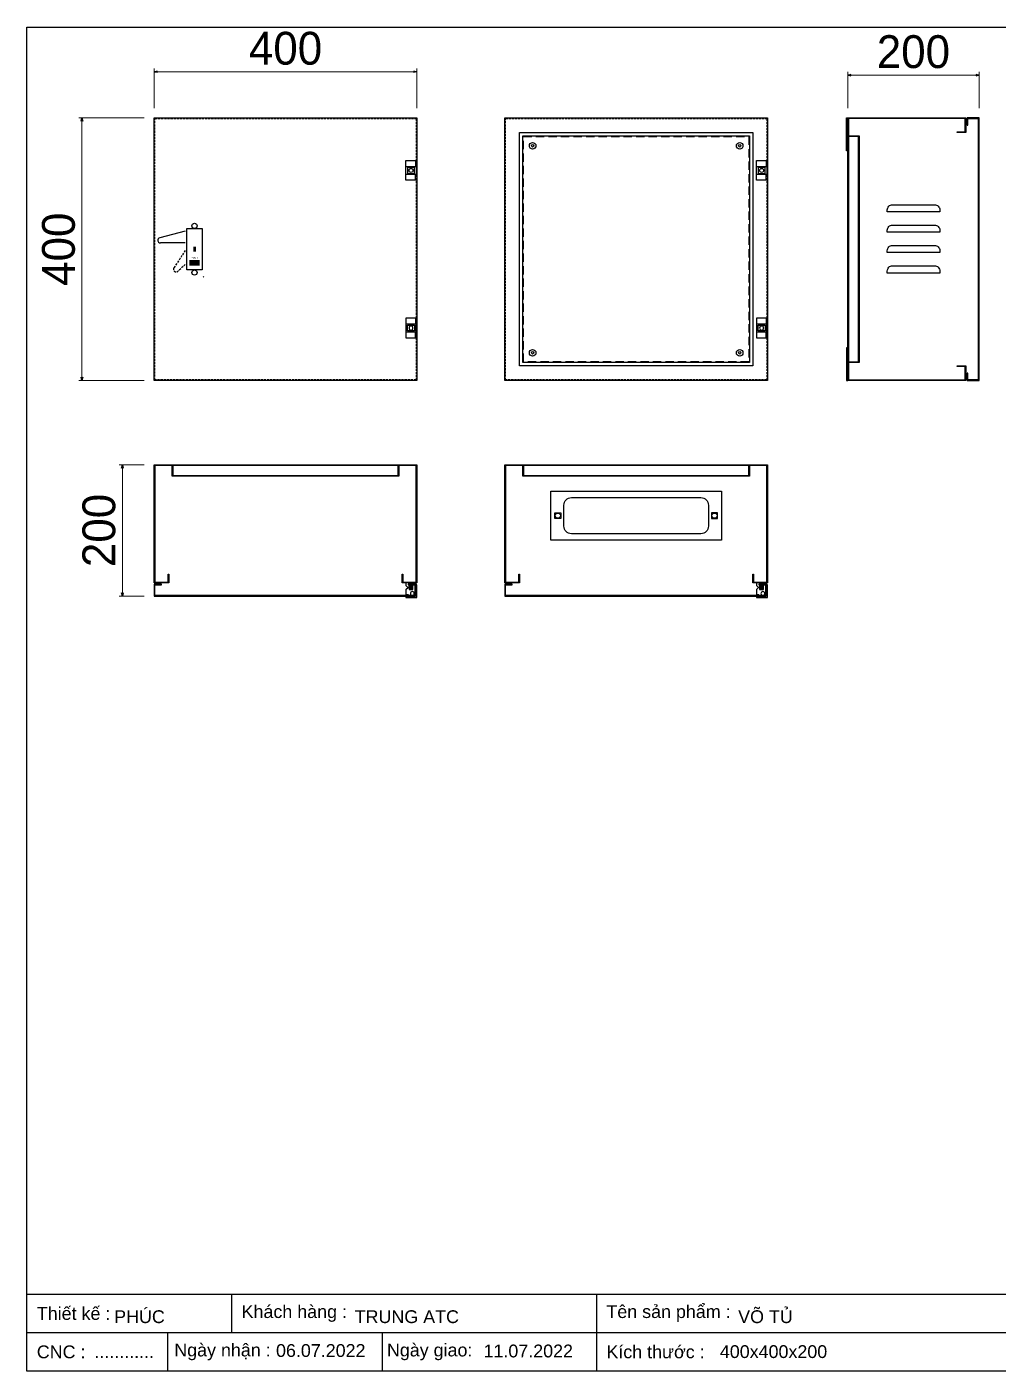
# Model space of a CAD drawing. Header units: millimetres. Extents: x 0 to 2894, y 0 to 2047.
# Drawn here: x 0 to 1479, y 0 to 2047 of the extents above; entities that cross this region are included whole.
import ezdxf

# ---------------------------------------------------------------- set-up
doc = ezdxf.new("R2010")
doc.units = ezdxf.units.MM
doc.linetypes.add('HIDDEN2', pattern=[4.7625, 3.175, -1.5875])
doc.linetypes.add('HIDDENX2', pattern=[19.05, 12.7, -6.35])
doc.styles.add('Arial', font='arial.ttf')
doc.dimstyles.new('CNC', dxfattribs={"dimtxt": 50, "dimasz": 5, "dimexe": 5, "dimexo": 15, "dimgap": 10, "dimtad": 1, "dimdec": 0, "dimtxsty": 'Standard', "dimblk": 'OPEN30', "dimcen": 10, "dimclrd": 5, "dimclre": 5, "dimclrt": 3, "dimazin": 3, "dimtfac": 1, "dimtdec": 0, "dimtmove": 0, "dimatfit": 3, "dimldrblk": 'ARCHTICK', "dimlwd": 9, "dimlwe": 9})

# ---------------------------------------------------------------- blocks, each defined once
blk = doc.blocks.new('HL003-2-2')
at = {"color": 1}
for p, q in [((15, 21), (15, 12)), ((15, -9), (15, 0)), ((16, 12), (17, 12)), ((16, 0), (17, 0))]:
    blk.add_line(p, q, dxfattribs=at)
blk.add_lwpolyline([(17, 0), (17, -9), (0, -9), (0, 21), (17, 21), (17, 12)], dxfattribs=at)
blk.add_lwpolyline([(0, 12), (16, 12), (16, 0), (0, 0)], close=True, dxfattribs=at)
blk.add_circle((8, 6), 3, dxfattribs=at)
blk = doc.blocks.new('*D1')
at = {"color": 5, "lineweight": 9, "ltscale": 3, "transparency": 16777216}
for p, q in [((178.8, 1908.2), (78.9, 1908.2)), ((83.9, 1903.2), (83.9, 1513.2)), ((178.8, 1508.2), (78.9, 1508.2))]:
    blk.add_line(p, q, dxfattribs=at)
at = {"color": 0, "linetype": 'ByBlock', "lineweight": -2}
for p, q in [((82.6, 1903.2), (83.9, 1908.2)), ((83.9, 1908.2), (85.3, 1903.2)), ((83.9, 1908.2), (83.9, 1903.2)), ((83.9, 1508.2), (82.6, 1513.2)), ((85.3, 1513.2), (83.9, 1508.2)), ((83.9, 1508.2), (83.9, 1513.2))]:
    blk.add_line(p, q, dxfattribs=at)
at = {"layer": 'Defpoints', "color": 0, "ltscale": 3, "transparency": 16777216}
for p in [(193.8, 1908.2), (83.9, 1508.2), (193.8, 1508.2)]:
    blk.add_point(p, dxfattribs=at)
at = {"color": 3, "ltscale": 3, "transparency": 16777216, "insert": (48.4, 1708.2), "char_height": 50, "attachment_point": 5, "rotation": 90}
blk.add_mtext('400', dxfattribs=at)
blk = doc.blocks.new('_ArchTick')
at = {"color": 0, "const_width": 0.15}
blk.add_lwpolyline([(-0.5, -0.5), (0.5, 0.5)], dxfattribs=at)
blk = doc.blocks.new('_Open30')
at = {"color": 0, "linetype": 'ByBlock', "lineweight": -2}
for p, q in [((-1, 0.27), (0, 0)), ((0, 0), (-1, -0.27)), ((0, 0), (-1, 0))]:
    blk.add_line(p, q, dxfattribs=at)
blk = doc.blocks.new('HL003-2-3')
h = blk.add_hatch()
h.set_pattern_fill('ANSI31', color=2, scale=0.5, style=0)
h.set_pattern_definition([(45, (8435.407, 86016.9664), (-1.122532015, 1.122532015), [])])
h.paths.add_polyline_path([(11, 10), (5, 10), (5, 0), (11, 0)])
at = {"color": 1}
for p, q in [((0, 22), (17, 22)), ((0, 20), (0, 22)), ((17, 22), (17, 3)), ((0, 20), (15, 20)), ((4, 18), (0, 18)), ((0, 10), (0, 18)), ((0, 10), (8, 3)), ((0, 4), (3.4, 7)), ((0, 0), (0, 4)), ((16, 0), (0, 0)), ((4, 20), (4, 18)), ((17, 3), (8, 3)), ((15, 20), (15, 3)), ((16, 3), (16, 0))]:
    blk.add_line(p, q, dxfattribs=at)
at = {"color": 2}
blk.add_lwpolyline([(5, 10), (11, 10), (11, 0), (5, 0)], close=True, dxfattribs=at)
at = {"color": 1}
blk.add_circle((10, 16), 3, dxfattribs=at)
blk.add_circle((10, 16), 3, dxfattribs=at)
blk = doc.blocks.new('*D2')
at = {"color": 5, "lineweight": 9, "ltscale": 3, "transparency": 16777216}
for p, q in [((178.8, 1380), (140.4, 1380)), ((145.4, 1375), (145.4, 1185)), ((178.8, 1180), (140.4, 1180))]:
    blk.add_line(p, q, dxfattribs=at)
at = {"color": 0, "linetype": 'ByBlock', "lineweight": -2}
for p, q in [((144.1, 1375), (145.4, 1380)), ((145.4, 1380), (146.7, 1375)), ((145.4, 1380), (145.4, 1375)), ((145.4, 1180), (144.1, 1185)), ((146.7, 1185), (145.4, 1180)), ((145.4, 1180), (145.4, 1185))]:
    blk.add_line(p, q, dxfattribs=at)
at = {"layer": 'Defpoints', "color": 0, "ltscale": 3, "transparency": 16777216}
for p in [(193.8, 1380), (145.4, 1180), (193.8, 1180)]:
    blk.add_point(p, dxfattribs=at)
at = {"color": 3, "ltscale": 3, "transparency": 16777216, "insert": (109.9, 1280), "char_height": 50, "attachment_point": 5, "rotation": 90}
blk.add_mtext('200', dxfattribs=at)
blk = doc.blocks.new('*D26')
at = {"color": 5, "lineweight": 9, "ltscale": 3, "transparency": 16777216}
for p, q in [((193.8, 1923.2), (193.8, 1983.4)), ((198.8, 1978.4), (588.8, 1978.4)), ((593.8, 1923.2), (593.8, 1983.4))]:
    blk.add_line(p, q, dxfattribs=at)
at = {"color": 0, "linetype": 'ByBlock', "lineweight": -2}
for p, q in [((193.8, 1978.4), (198.8, 1979.7)), ((198.8, 1977.1), (193.8, 1978.4)), ((193.8, 1978.4), (198.8, 1978.4)), ((588.8, 1979.7), (593.8, 1978.4)), ((593.8, 1978.4), (588.8, 1977.1)), ((593.8, 1978.4), (588.8, 1978.4))]:
    blk.add_line(p, q, dxfattribs=at)
at = {"layer": 'Defpoints', "color": 0, "ltscale": 3, "transparency": 16777216}
for p in [(593.8, 1978.4), (193.8, 1908.2), (593.8, 1908.2)]:
    blk.add_point(p, dxfattribs=at)
at = {"color": 3, "ltscale": 3, "transparency": 16777216, "insert": (393.8, 2013.9), "char_height": 50, "attachment_point": 5}
blk.add_mtext('400', dxfattribs=at)
blk = doc.blocks.new('*D27')
at = {"color": 5, "lineweight": 9, "ltscale": 3, "transparency": 16777216}
for p, q in [((1249.7, 1923.2), (1249.7, 1978.2)), ((1254.7, 1973.2), (1444.7, 1973.2)), ((1449.7, 1923.2), (1449.7, 1978.2))]:
    blk.add_line(p, q, dxfattribs=at)
at = {"color": 0, "linetype": 'ByBlock', "lineweight": -2}
for p, q in [((1249.7, 1973.2), (1254.7, 1974.5)), ((1254.7, 1971.9), (1249.7, 1973.2)), ((1249.7, 1973.2), (1254.7, 1973.2)), ((1444.7, 1974.5), (1449.7, 1973.2)), ((1449.7, 1973.2), (1444.7, 1971.9)), ((1449.7, 1973.2), (1444.7, 1973.2))]:
    blk.add_line(p, q, dxfattribs=at)
at = {"layer": 'Defpoints', "color": 0, "ltscale": 3, "transparency": 16777216}
for p in [(1449.7, 1973.2), (1249.7, 1908.2), (1449.7, 1908.2)]:
    blk.add_point(p, dxfattribs=at)
at = {"color": 3, "ltscale": 3, "transparency": 16777216, "insert": (1349.7, 2008.7), "char_height": 50, "attachment_point": 5}
blk.add_mtext('200', dxfattribs=at)
blk = doc.blocks.new('khoado')
at = {"color": 1}
for p, q in [((0, 70), (-39, 59.9)), ((0, 52), (-38, 52))]:
    blk.add_line(p, q, dxfattribs=at)
at = {"color": 1, "lineweight": -3}
for p, q in [((13, 45.9), (13, 39.1)), ((15, 45.9), (15, 39.1)), ((6.5, 25.4), (21.5, 25.4)), ((6.5, 23.7), (21.5, 23.7)), ((6.5, 22), (21.5, 22)), ((6.5, 20.3), (21.5, 20.3)), ((6.5, 18.6), (21.5, 18.6)), ((27, 1), (28, 0))]:
    blk.add_line(p, q, dxfattribs=at)
at = {"color": 1, "linetype": 'HIDDEN2'}
for p, q in [((0, 40.7), (-17.3, 14.2)), ((0, 19.3), (-11.3, 9))]:
    blk.add_line(p, q, dxfattribs=at)
at = {"color": 1}
blk.add_arc((-38, 56), 4, 104.5563, 270, dxfattribs=at)
at = {"color": 1, "linetype": 'HIDDEN2'}
blk.add_arc((-14, 12), 4, 146.7823, 312.226, dxfattribs=at)
at = {"color": 1, "lineweight": -3, "insert": (14, 29.6), "char_height": 2.5, "width": 15, "attachment_point": 5}
blk.add_mtext('{\\f.VnArial|b0|i0|c0|p34;PUSH}', dxfattribs=at)
blk = doc.blocks.new('KHUNG CHUẨN')
at = {"color": 7}
for p, q in [((19889.2, -28535.2), (16919.2, -28535.2)), ((17239.2, -28535.2), (17239.2, -28595.2)), ((17809.2, -28535.2), (17809.2, -28655.2)), ((18599.2, -28535.2), (18599.2, -28655.2)), ((18939.2, -28535.2), (18939.2, -28655.2)), ((19779.2, -28535.2), (19779.2, -28655.2)), ((19047.6, -28560.2), (19047.6, -28630.2)), ((18939.2, -28595.2), (16919.2, -28595.2)), ((17139.2, -28595.2), (17139.2, -28655.2)), ((17474.2, -28595.2), (17474.2, -28655.2))]:
    blk.add_line(p, q, dxfattribs=at)
blk.add_lwpolyline([(16919.2, -26555.2), (19889.2, -26555.2), (19889.2, -28655.2), (16919.2, -28655.2)], close=True, dxfattribs=at)
at = {"color": 2, "char_height": 20, "style": 'Arial'}
for s, insert, width, attachment_point in [('  Thiết kế :', (16919.2, -28565.2), 917.634, 4), ('  Khách hàng :', (17239.2, -28565.2), 917.634, 4), ('  Tên sản phẩm :', (17809.2, -28565.2), 917.634, 4), ('  Số lượng :', (18599.2, -28565.2), 917.634, 4), ('cái', (18897.9, -28565.2), 63.517, 4), ('Thông\\Ptin :', (18993.4, -28595.2), 108.311, 5), ('Tờ', (19834.2, -28565.2), 110, 5), ('  CNC :', (16919.2, -28625.2), 917.634, 4), ('  Ngày nhận :', (17134, -28625.2), 556.651, 4), ('  Ngày giao:', (17466.3, -28625.2), 556.651, 4), ('  Kích thước :', (17809.2, -28625.2), 917.634, 4), ('mm', (18548.6, -28625.2), 73.831, 4), ('  Loại tôn :', (18599.2, -28625.2), 917.634, 4), ('mm', (18889.2, -28625.2), 917.634, 4)]:
    blk.add_mtext(s, dxfattribs=dict(at, insert=insert, width=width, attachment_point=attachment_point))
at = {"color": 3, "style": 'Arial'}
for tag, p in [('#01', (17055.6, -28580.1)), ('#02', (17431.4, -28580.1)), ('#03', (18030.6, -28580.1)), ('#08', (18751.7, -28580.1)), ('#10', (19064.8, -28580.1)), ('#11', (19060.3, -28625.7)), ('#12', (19806.5, -28628.9)), ('#04', (17024.8, -28634.6)), ('#05', (17308.5, -28633)), ('#06', (17632.7, -28633.7)), ('#07', (18002, -28634.7)), ('#09', (18753.8, -28632.6))]:
    blk.add_attdef(tag, p, '', height=20, dxfattribs=at)

msp = doc.modelspace()

# ---------------------------------------------------------------- linework, layer by layer
at = {"color": 7}
for points in [[(193.8, 1908.2), (593.8, 1908.2), (593.8, 1508.2), (193.8, 1508.2)], [(727.6, 1908.2), (1127.6, 1908.2), (1127.6, 1508.2), (727.6, 1508.2)], [(1416.5, 1887), (1428.5, 1887), (1428.5, 1907), (1250.9, 1907), (1250.9, 1509.4), (1428.5, 1509.4), (1428.5, 1529.4), (1416.5, 1529.4), (1416.5, 1530.6), (1429.7, 1530.6), (1429.7, 1508.2), (1249.7, 1508.2), (1249.7, 1908.2), (1429.7, 1908.2), (1429.7, 1885.8), (1416.5, 1885.8)], [(1432.5, 1897), (1432.5, 1907), (1448.5, 1907), (1448.5, 1509.4), (1432.5, 1509.4), (1432.5, 1519.4), (1431.3, 1519.4), (1431.3, 1508.2), (1449.7, 1508.2), (1449.7, 1908.2), (1431.3, 1908.2), (1431.3, 1897)], [(750, 1885.8), (1105.2, 1885.8), (1105.2, 1530.6), (750, 1530.6)], [(572.6, 1213.2), (572.6, 1201.2), (592.6, 1201.2), (592.6, 1378.8), (195, 1378.8), (195, 1201.2), (215, 1201.2), (215, 1213.2), (216.2, 1213.2), (216.2, 1200), (193.8, 1200), (193.8, 1380), (593.8, 1380), (593.8, 1200), (571.4, 1200), (571.4, 1213.2)], [(1106.4, 1213.2), (1106.4, 1201.2), (1126.4, 1201.2), (1126.4, 1378.8), (728.8, 1378.8), (728.8, 1201.2), (748.8, 1201.2), (748.8, 1213.2), (750, 1213.2), (750, 1200), (727.6, 1200), (727.6, 1380), (1127.6, 1380), (1127.6, 1200), (1105.2, 1200), (1105.2, 1213.2)], [(797.6, 1340), (1057.6, 1340), (1057.6, 1265), (797.6, 1265)], [(580.6, 1197.2), (590.6, 1197.2), (590.6, 1181.2), (195, 1181.2), (195, 1197.2), (205, 1197.2), (205, 1198.4), (193.8, 1198.4), (193.8, 1180), (591.8, 1180), (591.8, 1198.4), (580.6, 1198.4)], [(1114.4, 1197.2), (1124.4, 1197.2), (1124.4, 1181.2), (728.8, 1181.2), (728.8, 1197.2), (738.8, 1197.2), (738.8, 1198.4), (727.6, 1198.4), (727.6, 1180), (1125.6, 1180), (1125.6, 1198.4), (1114.4, 1198.4)]]:
    msp.add_lwpolyline(points, close=True, dxfattribs=at)
at = {"color": 7, "linetype": 'HIDDEN2'}
for points in [[(195, 1907), (592.6, 1907), (592.6, 1509.4), (195, 1509.4)], [(728.8, 1907), (1126.4, 1907), (1126.4, 1509.4), (728.8, 1509.4)]]:
    msp.add_lwpolyline(points, close=True, dxfattribs=at)
at = {"color": 8}
for points in [[(1247.7, 1858.2), (1247.7, 1908.2), (1249.7, 1908.2), (1249.7, 1858.2)], [(1247.7, 1558.2), (1247.7, 1508.2), (1249.7, 1508.2), (1249.7, 1558.2)]]:
    msp.add_lwpolyline(points, close=True, dxfattribs=at)
at = {"color": 1}
for points in [[(755, 1880.8), (1100.2, 1880.8), (1100.2, 1535.6), (755, 1535.6)], [(1250.9, 1536.8), (1265.9, 1536.8), (1265.9, 1879.6), (1250.9, 1879.6), (1250.9, 1880.8), (1267.1, 1880.8), (1267.1, 1535.6), (1250.9, 1535.6)], [(222.4, 1378.8), (222.4, 1363.8), (565.2, 1363.8), (565.2, 1378.8), (566.4, 1378.8), (566.4, 1362.6), (221.2, 1362.6), (221.2, 1378.8)], [(756.2, 1378.8), (756.2, 1363.8), (1099, 1363.8), (1099, 1378.8), (1100.2, 1378.8), (1100.2, 1362.6), (755, 1362.6), (755, 1378.8)]]:
    msp.add_lwpolyline(points, close=True, dxfattribs=at)
at = {"color": 1, "linetype": 'HIDDENX2'}
msp.add_lwpolyline([(756, 1879.8), (1099.2, 1879.8), (1099.2, 1536.6), (756, 1536.6)], close=True, dxfattribs=at)
at = {"color": 2}
for points in [[(590.3, 1832.7), (579.3, 1832.7), (579.3, 1823.7), (590.3, 1823.7)], [(1124.1, 1832.7), (1113.1, 1832.7), (1113.1, 1823.7), (1124.1, 1823.7)], [(243.7, 1739.7), (266.7, 1739.7), (266.7, 1676.7), (243.7, 1676.7)], [(590.3, 1583.7), (579.3, 1583.7), (579.3, 1592.7), (590.3, 1592.7)], [(1124.1, 1583.7), (1113.1, 1583.7), (1113.1, 1592.7), (1124.1, 1592.7)], [(812.9, 1298), (803.9, 1298), (803.9, 1307), (812.9, 1307)], [(1042.4, 1298), (1051.4, 1298), (1051.4, 1307), (1042.4, 1307)]]:
    msp.add_lwpolyline(points, close=True, dxfattribs=at)
for points in [[(1317.9, 1776), (1381.9, 1776, -0.414214), (1389.9, 1768), (1389.9, 1765), (1309.9, 1765), (1309.9, 1768, -0.414214)], [(1317.9, 1745), (1381.9, 1745, -0.414214), (1389.9, 1737), (1389.9, 1734), (1309.9, 1734), (1309.9, 1737, -0.414214)], [(1317.9, 1714), (1381.9, 1714, -0.414214), (1389.9, 1706), (1389.9, 1703), (1309.9, 1703), (1309.9, 1706, -0.414214)], [(1317.9, 1683), (1381.9, 1683, -0.414214), (1389.9, 1675), (1389.9, 1672), (1309.9, 1672), (1309.9, 1675, -0.414214)], [(829.1, 1330), (1026.1, 1330, -0.414214), (1037.6, 1318.5), (1037.6, 1286.5, -0.414214), (1026.1, 1275), (829.1, 1275, -0.414214), (817.6, 1286.5), (817.6, 1318.5, -0.414214)]]:
    msp.add_lwpolyline(points, format="xyb", close=True, dxfattribs=at)
at = {"color": 2, "ltscale": 3}
for centre, radius in [((770, 1865.8), 5), ((770, 1865.8), 2), ((1085.2, 1865.8), 5), ((1085.2, 1865.8), 2), ((770, 1550.6), 5), ((1085.2, 1550.6), 5), ((770, 1550.6), 2), ((1085.2, 1550.6), 2)]:
    msp.add_circle(centre, radius, dxfattribs=at)
at = {"color": 2}
for centre in [(255.2, 1743.7), (255.2, 1672.7)]:
    msp.add_circle(centre, 4, dxfattribs=at)
at = {"color": 7}
for centre in [(808.4, 1302.5), (1046.9, 1302.5)]:
    msp.add_circle(centre, 4, dxfattribs=at)

# ---------------------------------------------------------------- block references
at = {"color": 3, "xscale": 0.9743585500036716, "yscale": 0.9743585500036716, "zscale": 0.9743585500036716}
msp.add_blockref('KHUNG CHUẨN', (-16485.4, 27920.4), dxfattribs=at).add_auto_attribs({'#03': 'VÕ TỦ', '#07': '400x400x200', '#08': '10', '#09': '1.0', '#11': 'trong nhà 1 lớp cánh', '#02': 'TRUNG ATC', '#05': '06.07.2022', '#06': '11.07.2022', '#01': 'PHÚC', '#04': '............', '#12': '.......'})
at = {"color": 7}
for name, p in [('HL003-2-2', (576.8, 1822.2)), ('HL003-2-2', (1110.6, 1822.2)), ('khoado', (241.2, 1665.7))]:
    msp.add_blockref(name, p, dxfattribs=at)
at = {"color": 7, "xscale": -1, "rotation": 180}
for name, p in [('HL003-2-2', (576.8, 1594.2)), ('HL003-2-2', (1110.6, 1594.2)), ('HL003-2-3', (576.8, 1200)), ('HL003-2-3', (1110.6, 1200))]:
    msp.add_blockref(name, p, dxfattribs=at)

# ---------------------------------------------------------------- dimensions: what is measured, and where the dimension line sits
at = {"ltscale": 3}
for base, p1, p2, picture, middle in [((593.8, 1978.4), (193.8, 1908.2), (593.8, 1908.2), '*D26', (393.8, 2013.9)), ((1449.7, 1973.2), (1249.7, 1908.2), (1449.7, 1908.2), '*D27', (1349.7, 2008.7))]:
    dim = msp.add_linear_dim(base=base, p1=p1, p2=p2, dimstyle='CNC', dxfattribs=at)
    dim.commit()
    dim.dimension.update_dxf_attribs({"geometry": picture, "text_midpoint": middle})
for base, p1, p2, picture, middle in [((83.9, 1508.2), (193.8, 1908.2), (193.8, 1508.2), '*D1', (48.4, 1708.2)), ((145.4, 1180), (193.8, 1380), (193.8, 1180), '*D2', (109.9, 1280))]:
    dim = msp.add_linear_dim(base=base, p1=p1, p2=p2, angle=90, dimstyle='CNC', dxfattribs=at)
    dim.commit()
    dim.dimension.update_dxf_attribs({"geometry": picture, "text_midpoint": middle})

doc.saveas('drawing.dxf')
